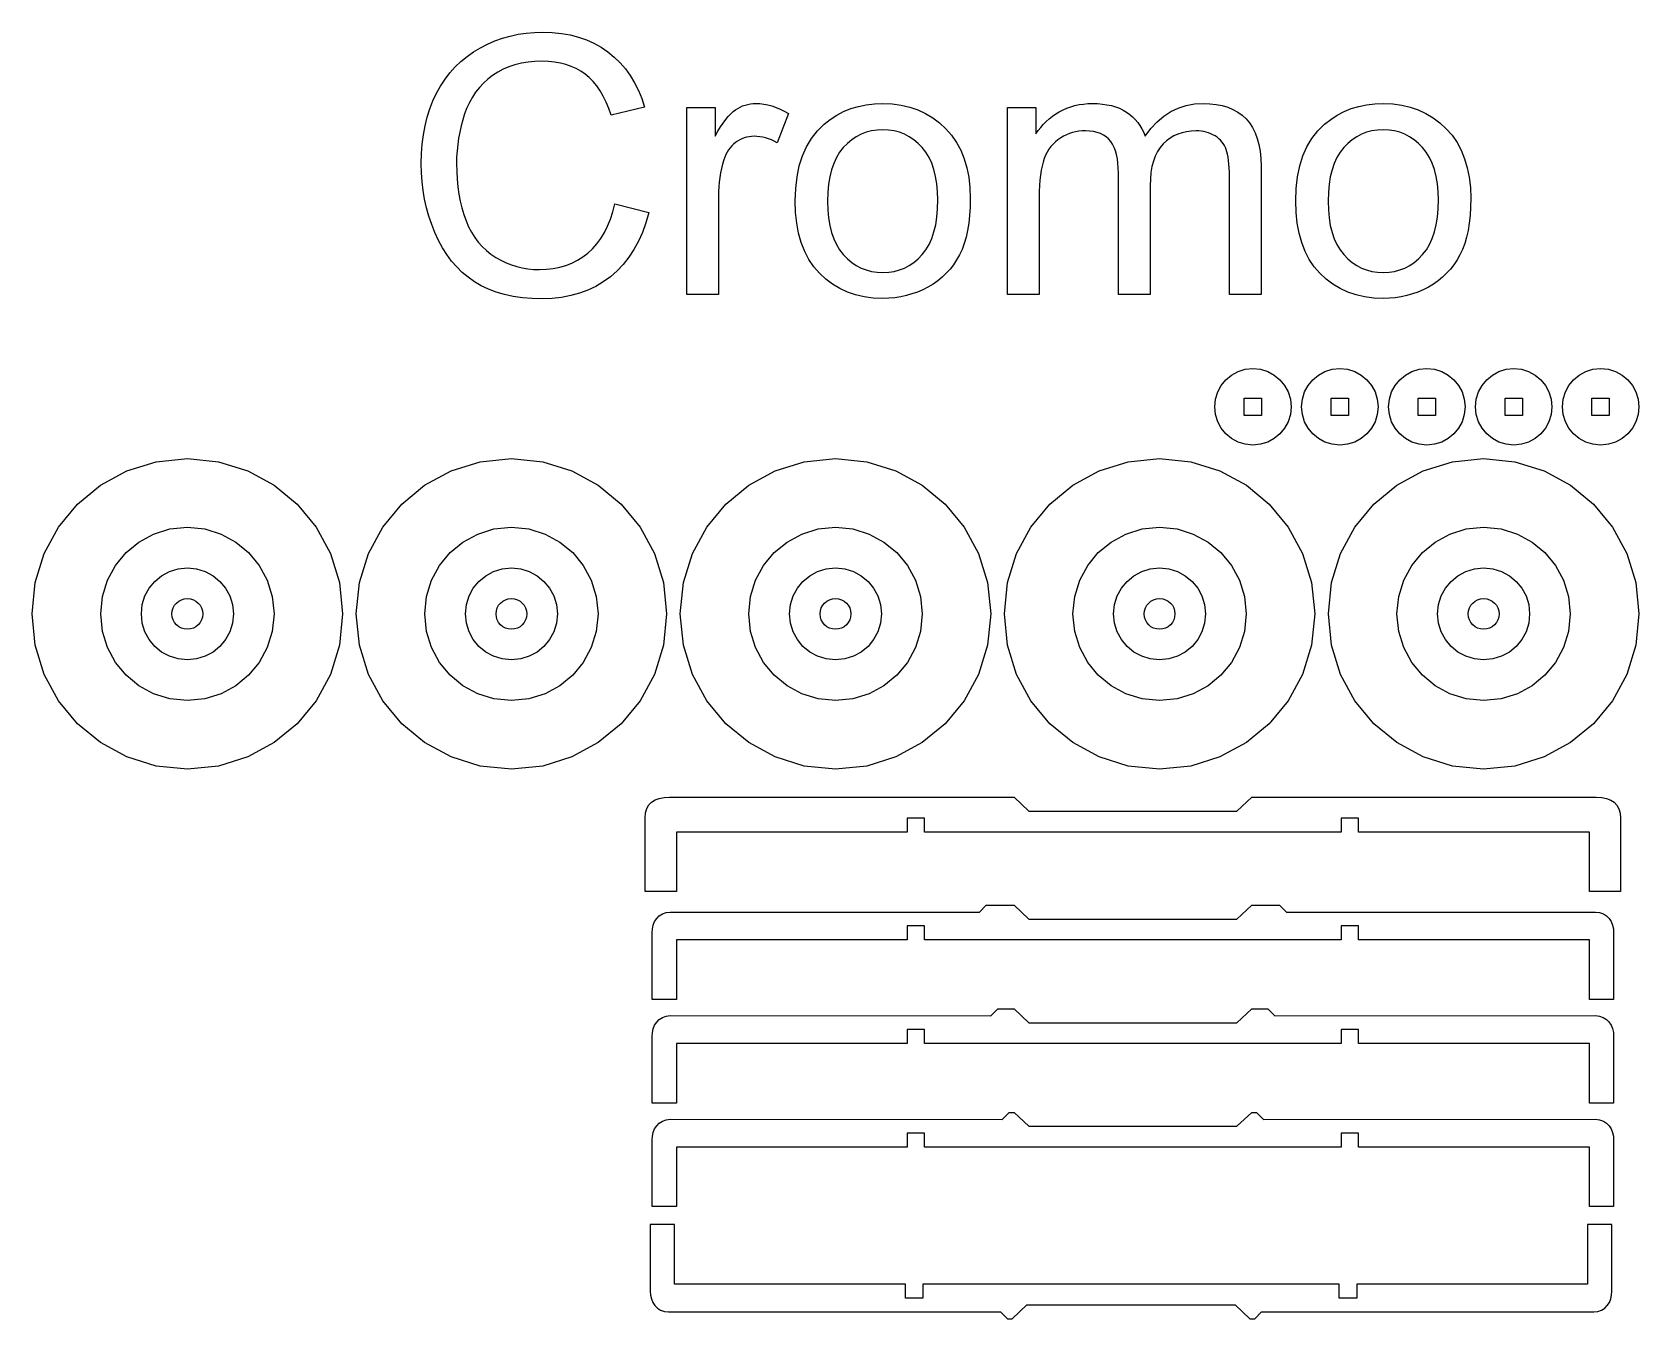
# Model space of a CAD drawing. Extents: x 205 to 1466, y -702 to 157.
# Drawn here: x 662.3 to 898.3, y -504.3 to -315.3 of the extents above; entities that cross this region are included whole.
import ezdxf

# ---------------------------------------------------------------- set-up
doc = ezdxf.new("R2010")
doc.units = 0
doc.layers.add('CAMADA_1', color=7, linetype='CONTINUOUS')

msp = doc.modelspace()

# ---------------------------------------------------------------- linework, layer by layer
at = {"layer": 'CAMADA_1', "color": 250}
for points in [[(747.9082, -340.5235), (752.9353, -341.7935), (752.5025, -343.2917), (751.9911, -344.6976), (751.4011, -346.0112), (750.7326, -347.2329), (749.9856, -348.3628), (749.16, -349.4011), (748.2559, -350.348), (747.2732, -351.2038), (746.2227, -351.9636), (745.1152, -352.6225), (743.9506, -353.1803), (742.729, -353.6369), (741.4503, -353.9922), (740.1145, -354.2461), (738.7217, -354.3986), (737.2719, -354.4494), (735.7795, -354.4105), (734.3582, -354.2938), (733.008, -354.0992), (731.7289, -353.8265), (730.5209, -353.4757), (729.384, -353.0467), (728.3183, -352.5393), (727.3236, -351.9535), (726.3934, -351.2966), (725.521, -350.5695), (724.7063, -349.7724), (723.9491, -348.9053), (723.2494, -347.9683), (722.607, -346.9615), (722.0219, -345.8851), (721.494, -344.7392), (721.0256, -343.5448), (720.6193, -342.3295), (720.2753, -341.0932), (719.9935, -339.8356), (719.7742, -338.5564), (719.6174, -337.2556), (719.5233, -335.9329), (719.4919, -334.588), (719.5271, -333.1332), (719.6326, -331.7255), (719.8086, -330.365), (720.0553, -329.0516), (720.3726, -327.7853), (720.7607, -326.5661), (721.2197, -325.3941), (721.7497, -324.2692), (722.345, -323.201), (722.9999, -322.1989), (723.7142, -321.2629), (724.4882, -320.3931), (725.3216, -319.5894), (726.2146, -318.8519), (727.1671, -318.1805), (728.1791, -317.5753), (729.2341, -317.0391), (730.3155, -316.5747), (731.4231, -316.182), (732.5569, -315.861), (733.7167, -315.6115), (734.9024, -315.4334), (736.114, -315.3266), (737.3513, -315.291), (738.7449, -315.3361), (740.0815, -315.4714), (741.361, -315.697), (742.5835, -316.0131), (743.7489, -316.4197), (744.8572, -316.917), (745.9085, -317.505), (746.9028, -318.1838), (747.835, -318.9445), (748.6937, -319.7781), (749.4788, -320.6846), (750.1903, -321.6642), (750.8282, -322.717), (751.3925, -323.8431), (751.8832, -325.0425), (752.3003, -326.3154), (747.379, -327.4795), (747.0326, -326.4824), (746.6484, -325.555), (746.2265, -324.6974), (745.7673, -323.9099), (745.2708, -323.1926), (744.7373, -322.5459), (744.1671, -321.9698), (743.5602, -321.4647), (742.9149, -321.0215), (742.229, -320.6377), (741.5026, -320.3133), (740.7358, -320.0481), (739.9284, -319.8419), (739.0805, -319.6949), (738.192, -319.6067), (737.2631, -319.5773), (736.1969, -319.61), (735.1748, -319.7079), (734.1969, -319.8712), (733.2635, -320.0998), (732.3747, -320.3938), (731.5308, -320.753), (730.7319, -321.1776), (729.9783, -321.6675), (729.2743, -322.2128), (728.6242, -322.8033), (728.0283, -323.4389), (727.4868, -324.1193), (726.9998, -324.8444), (726.5676, -325.6139), (726.1904, -326.4277), (725.8684, -327.2855), (725.5893, -328.1719), (725.3475, -329.0648), (725.1428, -329.9644), (724.9754, -330.8706), (724.8452, -331.7834), (724.7522, -332.7028), (724.6964, -333.6288), (724.6778, -334.5615), (724.6997, -335.7496), (724.7654, -336.8996), (724.875, -338.0114), (725.0284, -339.0848), (725.2256, -340.1197), (725.4666, -341.1161), (725.7514, -342.0739), (726.0801, -342.9929), (726.455, -343.8669), (726.8788, -344.6832), (727.3513, -345.4421), (727.8726, -346.1437), (728.4427, -346.7882), (729.0616, -347.3759), (729.7292, -347.907), (730.4457, -348.3816), (731.194, -348.8), (731.9573, -349.1622), (732.7356, -349.4685), (733.5292, -349.7188), (734.338, -349.9134), (735.1623, -350.0522), (736.0021, -350.1354), (736.8574, -350.1631), (737.8885, -350.1251), (738.8784, -350.0111), (739.8275, -349.8213), (740.7358, -349.5557), (741.6035, -349.2145), (742.431, -348.7977), (743.2184, -348.3054), (743.9659, -347.7378), (744.6642, -347.0928), (745.3037, -346.3749), (745.8846, -345.5838), (746.4067, -344.7193), (746.8701, -343.7813), (747.2749, -342.7694), (747.6209, -341.6836), (747.9082, -340.5235)], [(747.9082, -340.5235), (752.9353, -341.7935), (752.5025, -343.2917), (751.9911, -344.6976), (751.4011, -346.0112), (750.7326, -347.2329), (749.9856, -348.3628), (749.16, -349.4011), (748.2559, -350.348), (747.2732, -351.2038), (746.2227, -351.9636), (745.1152, -352.6225), (743.9506, -353.1803), (742.729, -353.6369), (741.4503, -353.9922), (740.1145, -354.2461), (738.7217, -354.3986), (737.2719, -354.4494), (735.7795, -354.4105), (734.3582, -354.2938), (733.008, -354.0992), (731.7289, -353.8265), (730.5209, -353.4757), (729.384, -353.0467), (728.3183, -352.5393), (727.3236, -351.9535), (726.3934, -351.2966), (725.521, -350.5695), (724.7063, -349.7724), (723.9491, -348.9053), (723.2494, -347.9683), (722.607, -346.9615), (722.0219, -345.8851), (721.494, -344.7392), (721.0256, -343.5448), (720.6193, -342.3295), (720.2753, -341.0932), (719.9935, -339.8356), (719.7742, -338.5564), (719.6174, -337.2556), (719.5233, -335.9329), (719.4919, -334.588), (719.5271, -333.1332), (719.6326, -331.7255), (719.8086, -330.365), (720.0553, -329.0516), (720.3726, -327.7853), (720.7607, -326.5661), (721.2197, -325.3941), (721.7497, -324.2692), (722.345, -323.201), (722.9999, -322.1989), (723.7142, -321.2629), (724.4882, -320.3931), (725.3216, -319.5894), (726.2146, -318.8519), (727.1671, -318.1805), (728.1791, -317.5753), (729.2341, -317.0391), (730.3155, -316.5747), (731.4231, -316.182), (732.5569, -315.861), (733.7167, -315.6115), (734.9024, -315.4334), (736.114, -315.3266), (737.3513, -315.291), (738.7449, -315.3361), (740.0815, -315.4714), (741.361, -315.697), (742.5835, -316.0131), (743.7489, -316.4197), (744.8572, -316.917), (745.9085, -317.505), (746.9028, -318.1838), (747.835, -318.9445), (748.6937, -319.7781), (749.4788, -320.6846), (750.1903, -321.6642), (750.8282, -322.717), (751.3925, -323.8431), (751.8832, -325.0425), (752.3003, -326.3154), (747.379, -327.4795), (747.0326, -326.4824), (746.6484, -325.555), (746.2265, -324.6974), (745.7673, -323.9099), (745.2708, -323.1926), (744.7373, -322.5459), (744.1671, -321.9698), (743.5602, -321.4647), (742.9149, -321.0215), (742.229, -320.6377), (741.5026, -320.3133), (740.7358, -320.0481), (739.9284, -319.8419), (739.0805, -319.6949), (738.192, -319.6067), (737.2631, -319.5773), (736.1969, -319.61), (735.1748, -319.7079), (734.1969, -319.8712), (733.2635, -320.0998), (732.3747, -320.3938), (731.5308, -320.753), (730.7319, -321.1776), (729.9783, -321.6675), (729.2743, -322.2128), (728.6242, -322.8033), (728.0283, -323.4389), (727.4868, -324.1193), (726.9998, -324.8444), (726.5676, -325.6139), (726.1904, -326.4277), (725.8684, -327.2855), (725.5893, -328.1719), (725.3475, -329.0648), (725.1428, -329.9644), (724.9754, -330.8706), (724.8452, -331.7834), (724.7522, -332.7028), (724.6964, -333.6288), (724.6778, -334.5615), (724.6997, -335.7496), (724.7654, -336.8996), (724.875, -338.0114), (725.0284, -339.0848), (725.2256, -340.1197), (725.4666, -341.1161), (725.7514, -342.0739), (726.0801, -342.9929), (726.455, -343.8669), (726.8788, -344.6832), (727.3513, -345.4421), (727.8726, -346.1437), (728.4427, -346.7882), (729.0616, -347.3759), (729.7292, -347.907), (730.4457, -348.3816), (731.194, -348.8), (731.9573, -349.1622), (732.7356, -349.4685), (733.5292, -349.7188), (734.338, -349.9134), (735.1623, -350.0522), (736.0021, -350.1354), (736.8574, -350.1631), (737.8885, -350.1251), (738.8784, -350.0111), (739.8275, -349.8213), (740.7358, -349.5557), (741.6035, -349.2145), (742.431, -348.7977), (743.2184, -348.3054), (743.9659, -347.7378), (744.6642, -347.0928), (745.3037, -346.3749), (745.8846, -345.5838), (746.4067, -344.7193), (746.8701, -343.7813), (747.2749, -342.7694), (747.6209, -341.6836), (747.9082, -340.5235)], [(758.5004, -353.8144), (758.5004, -326.3506), (762.6808, -326.3506), (762.6808, -330.5575), (763.0773, -329.8576), (763.4663, -329.2198), (763.8479, -328.6443), (764.222, -328.1311), (764.5887, -327.6803), (764.9479, -327.292), (765.2997, -326.9663), (765.6441, -326.7034), (765.9889, -326.4834), (766.3419, -326.2931), (766.7033, -326.1324), (767.0729, -326.0011), (767.4507, -325.8992), (767.8368, -325.8265), (768.2312, -325.783), (768.6339, -325.7685), (769.2239, -325.7916), (769.8163, -325.861), (770.4112, -325.9764), (771.0086, -326.1378), (771.6084, -326.3451), (772.2108, -326.5982), (772.8156, -326.897), (773.4229, -327.2414), (771.7648, -331.5365), (771.3415, -331.3133), (770.9181, -331.1198), (770.4948, -330.9561), (770.0715, -330.8221), (769.6482, -330.7179), (769.2249, -330.6435), (768.8015, -330.5989), (768.3782, -330.584), (768.0028, -330.5984), (767.6373, -330.6417), (767.2818, -330.7137), (766.9362, -330.8144), (766.6005, -330.9435), (766.2747, -331.1011), (765.9589, -331.2871), (765.653, -331.5012), (765.3628, -331.7406), (765.094, -332.0022), (764.8468, -332.2862), (764.6211, -332.5926), (764.4169, -332.9213), (764.2341, -333.2722), (764.0729, -333.6456), (763.9332, -334.0412), (763.7504, -334.6671), (763.5924, -335.3079), (763.4589, -335.9635), (763.35, -336.6341), (763.2654, -337.3195), (763.2052, -338.0199), (763.1691, -338.7351), (763.1571, -339.4652), (763.1571, -353.8144), (758.5004, -353.8144)], [(758.5004, -353.8144), (758.5004, -326.3506), (762.6808, -326.3506), (762.6808, -330.5575), (763.0773, -329.8576), (763.4663, -329.2198), (763.8479, -328.6443), (764.222, -328.1311), (764.5887, -327.6803), (764.9479, -327.292), (765.2997, -326.9663), (765.6441, -326.7034), (765.9889, -326.4834), (766.3419, -326.2931), (766.7033, -326.1324), (767.0729, -326.0011), (767.4507, -325.8992), (767.8368, -325.8265), (768.2312, -325.783), (768.6339, -325.7685), (769.2239, -325.7916), (769.8163, -325.861), (770.4112, -325.9764), (771.0086, -326.1378), (771.6084, -326.3451), (772.2108, -326.5982), (772.8156, -326.897), (773.4229, -327.2414), (771.7648, -331.5365), (771.3415, -331.3133), (770.9181, -331.1198), (770.4948, -330.9561), (770.0715, -330.8221), (769.6482, -330.7179), (769.2249, -330.6435), (768.8015, -330.5989), (768.3782, -330.584), (768.0028, -330.5984), (767.6373, -330.6417), (767.2818, -330.7137), (766.9362, -330.8144), (766.6005, -330.9435), (766.2747, -331.1011), (765.9589, -331.2871), (765.653, -331.5012), (765.3628, -331.7406), (765.094, -332.0022), (764.8468, -332.2862), (764.6211, -332.5926), (764.4169, -332.9213), (764.2341, -333.2722), (764.0729, -333.6456), (763.9332, -334.0412), (763.7504, -334.6671), (763.5924, -335.3079), (763.4589, -335.9635), (763.35, -336.6341), (763.2654, -337.3195), (763.2052, -338.0199), (763.1691, -338.7351), (763.1571, -339.4652), (763.1571, -353.8144), (758.5004, -353.8144)], [(774.4284, -340.0825), (774.4946, -338.2424), (774.6931, -336.5255), (775.0242, -334.9318), (775.4878, -333.4613), (776.0842, -332.114), (776.8133, -330.8899), (777.6754, -329.789), (778.6705, -328.8113), (779.5783, -328.0982), (780.5355, -327.4801), (781.542, -326.9571), (782.5974, -326.5292), (783.7016, -326.1964), (784.8543, -325.9587), (786.0554, -325.816), (787.3047, -325.7685), (788.6851, -325.8264), (790.0017, -326), (791.2545, -326.2894), (792.4432, -326.6946), (793.5679, -327.2155), (794.6284, -327.8521), (795.6246, -328.6045), (796.5564, -329.4727), (797.3968, -330.44), (798.1255, -331.4965), (798.7424, -332.6418), (799.2474, -333.8758), (799.6403, -335.1983), (799.9211, -336.6091), (800.0897, -338.1079), (800.1459, -339.6945), (800.1211, -340.9819), (800.0467, -342.1982), (799.9226, -343.3437), (799.749, -344.4184), (799.5258, -345.4223), (799.2529, -346.3557), (798.9305, -347.2187), (798.5584, -348.0112), (798.1388, -348.7475), (797.6737, -349.4416), (797.1631, -350.0936), (796.6071, -350.7034), (796.0055, -351.271), (795.3586, -351.7964), (794.6661, -352.2797), (793.9282, -352.7208), (793.1618, -353.1144), (792.3773, -353.4552), (791.5751, -353.7432), (790.7554, -353.9787), (789.9182, -354.1616), (789.0639, -354.2922), (788.1927, -354.3704), (787.3047, -354.3965), (785.8975, -354.339), (784.5595, -354.1665), (783.2909, -353.8789), (782.0914, -353.476), (780.9609, -352.9578), (779.8993, -352.3241), (778.9066, -351.5749), (777.9826, -350.71), (777.1487, -349.7364), (776.4264, -348.6612), (775.8155, -347.4846), (775.3159, -346.2065), (774.9274, -344.8272), (774.6501, -343.3467), (774.4838, -341.7651), (774.4284, -340.0825)], [(774.4284, -340.0825), (774.4946, -338.2424), (774.6931, -336.5255), (775.0242, -334.9318), (775.4878, -333.4613), (776.0842, -332.114), (776.8133, -330.8899), (777.6754, -329.789), (778.6705, -328.8113), (779.5783, -328.0982), (780.5355, -327.4801), (781.542, -326.9571), (782.5974, -326.5292), (783.7016, -326.1964), (784.8543, -325.9587), (786.0554, -325.816), (787.3047, -325.7685), (788.6851, -325.8264), (790.0017, -326), (791.2545, -326.2894), (792.4432, -326.6946), (793.5679, -327.2155), (794.6284, -327.8521), (795.6246, -328.6045), (796.5564, -329.4727), (797.3968, -330.44), (798.1255, -331.4965), (798.7424, -332.6418), (799.2474, -333.8758), (799.6403, -335.1983), (799.9211, -336.6091), (800.0897, -338.1079), (800.1459, -339.6945), (800.1211, -340.9819), (800.0467, -342.1982), (799.9226, -343.3437), (799.749, -344.4184), (799.5258, -345.4223), (799.2529, -346.3557), (798.9305, -347.2187), (798.5584, -348.0112), (798.1388, -348.7475), (797.6737, -349.4416), (797.1631, -350.0936), (796.6071, -350.7034), (796.0055, -351.271), (795.3586, -351.7964), (794.6661, -352.2797), (793.9282, -352.7208), (793.1618, -353.1144), (792.3773, -353.4552), (791.5751, -353.7432), (790.7554, -353.9787), (789.9182, -354.1616), (789.0639, -354.2922), (788.1927, -354.3704), (787.3047, -354.3965), (785.8975, -354.339), (784.5595, -354.1665), (783.2909, -353.8789), (782.0914, -353.476), (780.9609, -352.9578), (779.8993, -352.3241), (778.9066, -351.5749), (777.9826, -350.71), (777.1487, -349.7364), (776.4264, -348.6612), (775.8155, -347.4846), (775.3159, -346.2065), (774.9274, -344.8272), (774.6501, -343.3467), (774.4838, -341.7651), (774.4284, -340.0825)], [(805.6051, -353.8144), (805.6051, -326.3506), (809.7855, -326.3506), (809.7855, -330.2312), (810.1199, -329.7405), (810.4816, -329.274), (810.8702, -328.8319), (811.2859, -328.4144), (811.7285, -328.0217), (812.1978, -327.654), (812.6937, -327.3115), (813.2163, -326.9945), (813.7612, -326.7063), (814.3244, -326.4569), (814.9059, -326.2461), (815.506, -326.0739), (816.1247, -325.9401), (816.7621, -325.8447), (817.4183, -325.7875), (818.0934, -325.7685), (818.8371, -325.7883), (819.5468, -325.8477), (820.2224, -325.9466), (820.8639, -326.0849), (821.4709, -326.2625), (822.0436, -326.4792), (822.5818, -326.735), (823.0853, -327.0297), (823.5537, -327.3625), (823.9864, -327.7262), (824.3833, -328.1208), (824.7444, -328.5467), (825.0695, -329.0039), (825.3586, -329.4928), (825.6115, -330.0135), (825.8281, -330.5663), (826.6785, -329.441), (827.5895, -328.4661), (828.5613, -327.6414), (829.594, -326.9669), (830.6879, -326.4424), (831.8433, -326.068), (833.0602, -325.8433), (834.3389, -325.7685), (835.3348, -325.8037), (836.2717, -325.9092), (837.1495, -326.0852), (837.9681, -326.3319), (838.727, -326.6492), (839.4263, -327.0373), (840.0656, -327.4963), (840.6448, -328.0263), (841.1628, -328.6299), (841.612, -329.3096), (841.9925, -330.0653), (842.304, -330.8971), (842.5464, -331.8049), (842.7197, -332.7889), (842.8238, -333.8488), (842.8585, -334.9849), (842.8585, -353.8144), (838.2018, -353.8144), (838.2018, -336.5283), (838.1944, -335.8578), (838.1723, -335.2353), (838.1357, -334.6609), (838.0849, -334.1349), (838.0201, -333.6572), (837.9413, -333.228), (837.849, -332.8474), (837.7432, -332.5154), (837.6191, -332.2156), (837.4718, -331.9314), (837.3012, -331.6624), (837.1071, -331.4086), (836.8894, -331.1696), (836.648, -330.9453), (836.3829, -330.7355), (836.0939, -330.5399), (835.7897, -330.3634), (835.4723, -330.2107), (835.1419, -330.0818), (834.7986, -329.9765), (834.4424, -329.8949), (834.0736, -329.8366), (833.6921, -329.8018), (833.2982, -329.7902), (832.5863, -329.8204), (831.9057, -329.9108), (831.2563, -330.0613), (830.638, -330.272), (830.0508, -330.5425), (829.4944, -330.8729), (828.9688, -331.2631), (828.4739, -331.7129), (828.0245, -332.2317), (827.6354, -332.8225), (827.3064, -333.4852), (827.0375, -334.2198), (826.8285, -335.0264), (826.6793, -335.9049), (826.5899, -336.8553), (826.5601, -337.8777), (826.5601, -353.8144), (821.9034, -353.8144), (821.9034, -335.9903), (821.8856, -335.2404), (821.8323, -334.5385), (821.7434, -333.8848), (821.619, -333.2794), (821.459, -332.7223), (821.2635, -332.2137), (821.0324, -331.7537), (820.7657, -331.3424), (820.4586, -330.9795), (820.1061, -330.6646), (819.7083, -330.3978), (819.2653, -330.1794), (818.7773, -330.0093), (818.2443, -329.8876), (817.6665, -329.8146), (817.0439, -329.7902), (816.559, -329.8063), (816.0831, -329.8547), (815.6164, -329.9353), (815.1588, -330.0482), (814.7102, -330.1933), (814.2707, -330.3707), (813.8404, -330.5803), (813.4191, -330.8221), (813.0168, -331.095), (812.6434, -331.3977), (812.2987, -331.7304), (811.9827, -332.0932), (811.6951, -332.4862), (811.436, -332.9094), (811.2052, -333.3631), (811.0026, -333.8472), (810.829, -334.371), (810.6785, -334.95), (810.5512, -335.5843), (810.447, -336.2736), (810.366, -337.018), (810.3081, -337.8172), (810.2734, -338.6711), (810.2618, -339.5798), (810.2618, -353.8144), (805.6051, -353.8144)], [(805.6051, -353.8144), (805.6051, -326.3506), (809.7855, -326.3506), (809.7855, -330.2312), (810.1199, -329.7405), (810.4816, -329.274), (810.8702, -328.8319), (811.2859, -328.4144), (811.7285, -328.0217), (812.1978, -327.654), (812.6937, -327.3115), (813.2163, -326.9945), (813.7612, -326.7063), (814.3244, -326.4569), (814.9059, -326.2461), (815.506, -326.0739), (816.1247, -325.9401), (816.7621, -325.8447), (817.4183, -325.7875), (818.0934, -325.7685), (818.8371, -325.7883), (819.5468, -325.8477), (820.2224, -325.9466), (820.8639, -326.0849), (821.4709, -326.2625), (822.0436, -326.4792), (822.5818, -326.735), (823.0853, -327.0297), (823.5537, -327.3625), (823.9864, -327.7262), (824.3833, -328.1208), (824.7444, -328.5467), (825.0695, -329.0039), (825.3586, -329.4928), (825.6115, -330.0135), (825.8281, -330.5663), (826.6785, -329.441), (827.5895, -328.4661), (828.5613, -327.6414), (829.594, -326.9669), (830.6879, -326.4424), (831.8433, -326.068), (833.0602, -325.8433), (834.3389, -325.7685), (835.3348, -325.8037), (836.2717, -325.9092), (837.1495, -326.0852), (837.9681, -326.3319), (838.727, -326.6492), (839.4263, -327.0373), (840.0656, -327.4963), (840.6448, -328.0263), (841.1628, -328.6299), (841.612, -329.3096), (841.9925, -330.0653), (842.304, -330.8971), (842.5464, -331.8049), (842.7197, -332.7889), (842.8238, -333.8488), (842.8585, -334.9849), (842.8585, -353.8144), (838.2018, -353.8144), (838.2018, -336.5283), (838.1944, -335.8578), (838.1723, -335.2353), (838.1357, -334.6609), (838.0849, -334.1349), (838.0201, -333.6572), (837.9413, -333.228), (837.849, -332.8474), (837.7432, -332.5154), (837.6191, -332.2156), (837.4718, -331.9314), (837.3012, -331.6624), (837.1071, -331.4086), (836.8894, -331.1696), (836.648, -330.9453), (836.3829, -330.7355), (836.0939, -330.5399), (835.7897, -330.3634), (835.4723, -330.2107), (835.1419, -330.0818), (834.7986, -329.9765), (834.4424, -329.8949), (834.0736, -329.8366), (833.6921, -329.8018), (833.2982, -329.7902), (832.5863, -329.8204), (831.9057, -329.9108), (831.2563, -330.0613), (830.638, -330.272), (830.0508, -330.5425), (829.4944, -330.8729), (828.9688, -331.2631), (828.4739, -331.7129), (828.0245, -332.2317), (827.6354, -332.8225), (827.3064, -333.4852), (827.0375, -334.2198), (826.8285, -335.0264), (826.6793, -335.9049), (826.5899, -336.8553), (826.5601, -337.8777), (826.5601, -353.8144), (821.9034, -353.8144), (821.9034, -335.9903), (821.8856, -335.2404), (821.8323, -334.5385), (821.7434, -333.8848), (821.619, -333.2794), (821.459, -332.7223), (821.2635, -332.2137), (821.0324, -331.7537), (820.7657, -331.3424), (820.4586, -330.9795), (820.1061, -330.6646), (819.7083, -330.3978), (819.2653, -330.1794), (818.7773, -330.0093), (818.2443, -329.8876), (817.6665, -329.8146), (817.0439, -329.7902), (816.559, -329.8063), (816.0831, -329.8547), (815.6164, -329.9353), (815.1588, -330.0482), (814.7102, -330.1933), (814.2707, -330.3707), (813.8404, -330.5803), (813.4191, -330.8221), (813.0168, -331.095), (812.6434, -331.3977), (812.2987, -331.7304), (811.9827, -332.0932), (811.6951, -332.4862), (811.436, -332.9094), (811.2052, -333.3631), (811.0026, -333.8472), (810.829, -334.371), (810.6785, -334.95), (810.5512, -335.5843), (810.447, -336.2736), (810.366, -337.018), (810.3081, -337.8172), (810.2734, -338.6711), (810.2618, -339.5798), (810.2618, -353.8144), (805.6051, -353.8144)], [(847.9385, -340.0825), (848.0047, -338.2424), (848.2032, -336.5255), (848.5343, -334.9318), (848.9979, -333.4613), (849.5943, -332.114), (850.3234, -330.8899), (851.1855, -329.789), (852.1806, -328.8113), (853.0884, -328.0982), (854.0456, -327.4801), (855.0521, -326.9571), (856.1075, -326.5292), (857.2117, -326.1964), (858.3644, -325.9587), (859.5655, -325.816), (860.8148, -325.7685), (862.1952, -325.8264), (863.5118, -326), (864.7646, -326.2894), (865.9533, -326.6946), (867.078, -327.2155), (868.1385, -327.8521), (869.1347, -328.6045), (870.0665, -329.4727), (870.9069, -330.44), (871.6356, -331.4965), (872.2525, -332.6418), (872.7575, -333.8758), (873.1504, -335.1983), (873.4312, -336.6091), (873.5998, -338.1079), (873.656, -339.6945), (873.6312, -340.9819), (873.5568, -342.1982), (873.4327, -343.3437), (873.2591, -344.4184), (873.0359, -345.4223), (872.763, -346.3557), (872.4406, -347.2187), (872.0685, -348.0112), (871.6489, -348.7475), (871.1838, -349.4416), (870.6732, -350.0936), (870.1172, -350.7034), (869.5156, -351.271), (868.8687, -351.7964), (868.1762, -352.2797), (867.4383, -352.7208), (866.6719, -353.1144), (865.8874, -353.4552), (865.0852, -353.7432), (864.2655, -353.9787), (863.4283, -354.1616), (862.574, -354.2922), (861.7028, -354.3704), (860.8148, -354.3965), (859.4076, -354.339), (858.0696, -354.1665), (856.801, -353.8789), (855.6015, -353.476), (854.471, -352.9578), (853.4094, -352.3241), (852.4167, -351.5749), (851.4927, -350.71), (850.6588, -349.7364), (849.9365, -348.6612), (849.3256, -347.4846), (848.826, -346.2065), (848.4375, -344.8272), (848.1602, -343.3467), (847.9939, -341.7651), (847.9385, -340.0825)], [(847.9385, -340.0825), (848.0047, -338.2424), (848.2032, -336.5255), (848.5343, -334.9318), (848.9979, -333.4613), (849.5943, -332.114), (850.3234, -330.8899), (851.1855, -329.789), (852.1806, -328.8113), (853.0884, -328.0982), (854.0456, -327.4801), (855.0521, -326.9571), (856.1075, -326.5292), (857.2117, -326.1964), (858.3644, -325.9587), (859.5655, -325.816), (860.8148, -325.7685), (862.1952, -325.8264), (863.5118, -326), (864.7646, -326.2894), (865.9533, -326.6946), (867.078, -327.2155), (868.1385, -327.8521), (869.1347, -328.6045), (870.0665, -329.4727), (870.9069, -330.44), (871.6356, -331.4965), (872.2525, -332.6418), (872.7575, -333.8758), (873.1504, -335.1983), (873.4312, -336.6091), (873.5998, -338.1079), (873.656, -339.6945), (873.6312, -340.9819), (873.5568, -342.1982), (873.4327, -343.3437), (873.2591, -344.4184), (873.0359, -345.4223), (872.763, -346.3557), (872.4406, -347.2187), (872.0685, -348.0112), (871.6489, -348.7475), (871.1838, -349.4416), (870.6732, -350.0936), (870.1172, -350.7034), (869.5156, -351.271), (868.8687, -351.7964), (868.1762, -352.2797), (867.4383, -352.7208), (866.6719, -353.1144), (865.8874, -353.4552), (865.0852, -353.7432), (864.2655, -353.9787), (863.4283, -354.1616), (862.574, -354.2922), (861.7028, -354.3704), (860.8148, -354.3965), (859.4076, -354.339), (858.0696, -354.1665), (856.801, -353.8789), (855.6015, -353.476), (854.471, -352.9578), (853.4094, -352.3241), (852.4167, -351.5749), (851.4927, -350.71), (850.6588, -349.7364), (849.9365, -348.6612), (849.3256, -347.4846), (848.826, -346.2065), (848.4375, -344.8272), (848.1602, -343.3467), (847.9939, -341.7651), (847.9385, -340.0825)], [(779.1909, -340.0913), (779.2269, -341.3663), (779.3348, -342.5584), (779.5146, -343.6677), (779.7663, -344.694), (780.09, -345.6372), (780.4856, -346.4972), (780.9532, -347.2738), (781.4927, -347.9671), (782.0897, -348.581), (782.7233, -349.1131), (783.3937, -349.5633), (784.1011, -349.9317), (784.8457, -350.2182), (785.6277, -350.4228), (786.4473, -350.5456), (787.3047, -350.5865), (788.153, -350.5456), (788.9651, -350.4227), (789.741, -350.2177), (790.4808, -349.9306), (791.1847, -349.5612), (791.8527, -349.1094), (792.4849, -348.5751), (793.0815, -347.9583), (793.621, -347.2571), (794.0886, -346.47), (794.4842, -345.5969), (794.8079, -344.6378), (795.0597, -343.5926), (795.2395, -342.4616), (795.3474, -341.2445), (795.3834, -339.9414), (795.347, -338.7099), (795.238, -337.5553), (795.0564, -336.4779), (794.8024, -335.4777), (794.476, -334.5547), (794.0774, -333.7092), (793.6066, -332.9412), (793.0638, -332.2508), (792.4673, -331.6369), (791.8353, -331.1049), (791.168, -330.6547), (790.4654, -330.2863), (789.7277, -329.9998), (788.9549, -329.7952), (788.1472, -329.6724), (787.3047, -329.6315), (786.4473, -329.672), (785.6277, -329.7937), (784.8457, -329.9966), (784.1011, -330.2808), (783.3937, -330.6465), (782.7233, -331.0937), (782.0897, -331.6226), (781.4927, -332.2332), (780.9532, -332.9261), (780.4856, -333.7016), (780.09, -334.5599), (779.7663, -335.5008), (779.5146, -336.5244), (779.3348, -337.6307), (779.2269, -338.8197), (779.1909, -340.0913)], [(779.1909, -340.0913), (779.2269, -341.3663), (779.3348, -342.5584), (779.5146, -343.6677), (779.7663, -344.694), (780.09, -345.6372), (780.4856, -346.4972), (780.9532, -347.2738), (781.4927, -347.9671), (782.0897, -348.581), (782.7233, -349.1131), (783.3937, -349.5633), (784.1011, -349.9317), (784.8457, -350.2182), (785.6277, -350.4228), (786.4473, -350.5456), (787.3047, -350.5865), (788.153, -350.5456), (788.9651, -350.4227), (789.741, -350.2177), (790.4808, -349.9306), (791.1847, -349.5612), (791.8527, -349.1094), (792.4849, -348.5751), (793.0815, -347.9583), (793.621, -347.2571), (794.0886, -346.47), (794.4842, -345.5969), (794.8079, -344.6378), (795.0597, -343.5926), (795.2395, -342.4616), (795.3474, -341.2445), (795.3834, -339.9414), (795.347, -338.7099), (795.238, -337.5553), (795.0564, -336.4779), (794.8024, -335.4777), (794.476, -334.5547), (794.0774, -333.7092), (793.6066, -332.9412), (793.0638, -332.2508), (792.4673, -331.6369), (791.8353, -331.1049), (791.168, -330.6547), (790.4654, -330.2863), (789.7277, -329.9998), (788.9549, -329.7952), (788.1472, -329.6724), (787.3047, -329.6315), (786.4473, -329.672), (785.6277, -329.7937), (784.8457, -329.9966), (784.1011, -330.2808), (783.3937, -330.6465), (782.7233, -331.0937), (782.0897, -331.6226), (781.4927, -332.2332), (780.9532, -332.9261), (780.4856, -333.7016), (780.09, -334.5599), (779.7663, -335.5008), (779.5146, -336.5244), (779.3348, -337.6307), (779.2269, -338.8197), (779.1909, -340.0913)], [(852.701, -340.0913), (852.737, -341.3663), (852.8449, -342.5584), (853.0247, -343.6677), (853.2764, -344.694), (853.6001, -345.6372), (853.9957, -346.4972), (854.4633, -347.2738), (855.0028, -347.9671), (855.5998, -348.581), (856.2334, -349.1131), (856.9038, -349.5633), (857.6112, -349.9317), (858.3558, -350.2182), (859.1378, -350.4228), (859.9574, -350.5456), (860.8148, -350.5865), (861.6631, -350.5456), (862.4752, -350.4227), (863.2511, -350.2177), (863.9909, -349.9306), (864.6948, -349.5612), (865.3628, -349.1094), (865.995, -348.5751), (866.5916, -347.9583), (867.1311, -347.2571), (867.5987, -346.47), (867.9943, -345.5969), (868.318, -344.6378), (868.5698, -343.5926), (868.7496, -342.4616), (868.8575, -341.2445), (868.8935, -339.9414), (868.8571, -338.7099), (868.7481, -337.5553), (868.5665, -336.4779), (868.3125, -335.4777), (867.9861, -334.5547), (867.5875, -333.7092), (867.1167, -332.9412), (866.5739, -332.2508), (865.9774, -331.6369), (865.3454, -331.1049), (864.6781, -330.6547), (863.9755, -330.2863), (863.2378, -329.9998), (862.465, -329.7952), (861.6573, -329.6724), (860.8148, -329.6315), (859.9574, -329.672), (859.1378, -329.7937), (858.3558, -329.9966), (857.6112, -330.2808), (856.9038, -330.6465), (856.2334, -331.0937), (855.5998, -331.6226), (855.0028, -332.2332), (854.4633, -332.9261), (853.9957, -333.7016), (853.6001, -334.5599), (853.2764, -335.5008), (853.0247, -336.5244), (852.8449, -337.6307), (852.737, -338.8197), (852.701, -340.0913)], [(852.701, -340.0913), (852.737, -341.3663), (852.8449, -342.5584), (853.0247, -343.6677), (853.2764, -344.694), (853.6001, -345.6372), (853.9957, -346.4972), (854.4633, -347.2738), (855.0028, -347.9671), (855.5998, -348.581), (856.2334, -349.1131), (856.9038, -349.5633), (857.6112, -349.9317), (858.3558, -350.2182), (859.1378, -350.4228), (859.9574, -350.5456), (860.8148, -350.5865), (861.6631, -350.5456), (862.4752, -350.4227), (863.2511, -350.2177), (863.9909, -349.9306), (864.6948, -349.5612), (865.3628, -349.1094), (865.995, -348.5751), (866.5916, -347.9583), (867.1311, -347.2571), (867.5987, -346.47), (867.9943, -345.5969), (868.318, -344.6378), (868.5698, -343.5926), (868.7496, -342.4616), (868.8575, -341.2445), (868.8935, -339.9414), (868.8571, -338.7099), (868.7481, -337.5553), (868.5665, -336.4779), (868.3125, -335.4777), (867.9861, -334.5547), (867.5875, -333.7092), (867.1167, -332.9412), (866.5739, -332.2508), (865.9774, -331.6369), (865.3454, -331.1049), (864.6781, -330.6547), (863.9755, -330.2863), (863.2378, -329.9998), (862.465, -329.7952), (861.6573, -329.6724), (860.8148, -329.6315), (859.9574, -329.672), (859.1378, -329.7937), (858.3558, -329.9966), (857.6112, -330.2808), (856.9038, -330.6465), (856.2334, -331.0937), (855.5998, -331.6226), (855.0028, -332.2332), (854.4633, -332.9261), (853.9957, -333.7016), (853.6001, -334.5599), (853.2764, -335.5008), (853.0247, -336.5244), (852.8449, -337.6307), (852.737, -338.8197), (852.701, -340.0913)], [(685.1382, -377.9277), (689.7334, -378.3909), (694.0134, -379.7195), (697.8865, -381.8218), (701.261, -384.606), (704.0452, -387.9805), (706.1475, -391.8536), (707.4761, -396.1336), (707.9393, -400.7288), (707.4761, -405.324), (706.1475, -409.604), (704.0452, -413.4771), (701.261, -416.8516), (697.8865, -419.6358), (694.0134, -421.7381), (689.7334, -423.0667), (685.1382, -423.5299), (680.543, -423.0667), (676.263, -421.7381), (672.3899, -419.6358), (669.0154, -416.8516), (666.2312, -413.4771), (664.1289, -409.604), (662.8003, -405.324), (662.3371, -400.7288), (662.8003, -396.1336), (664.1289, -391.8536), (666.2312, -387.9805), (669.0154, -384.606), (672.3899, -381.8218), (676.263, -379.7195), (680.543, -378.3909), (685.1382, -377.9277)], [(732.7406, -377.9277), (737.3358, -378.3909), (741.6158, -379.7195), (745.4889, -381.8218), (748.8634, -384.606), (751.6476, -387.9805), (753.7499, -391.8536), (755.0785, -396.1336), (755.5417, -400.7288), (755.0785, -405.324), (753.7499, -409.604), (751.6476, -413.4771), (748.8634, -416.8516), (745.4889, -419.6358), (741.6158, -421.7381), (737.3358, -423.0667), (732.7406, -423.5299), (728.1454, -423.0667), (723.8654, -421.7381), (719.9923, -419.6358), (716.6178, -416.8516), (713.8336, -413.4771), (711.7313, -409.604), (710.4027, -405.324), (709.9395, -400.7288), (710.4027, -396.1336), (711.7313, -391.8536), (713.8336, -387.9805), (716.6178, -384.606), (719.9923, -381.8218), (723.8654, -379.7195), (728.1454, -378.3909), (732.7406, -377.9277)], [(780.3431, -377.9277), (784.9383, -378.3909), (789.2183, -379.7195), (793.0914, -381.8218), (796.4659, -384.606), (799.2501, -387.9805), (801.3524, -391.8536), (802.681, -396.1336), (803.1442, -400.7288), (802.681, -405.324), (801.3524, -409.604), (799.2501, -413.4771), (796.4659, -416.8516), (793.0914, -419.6358), (789.2183, -421.7381), (784.9383, -423.0667), (780.3431, -423.5299), (775.7479, -423.0667), (771.4679, -421.7381), (767.5948, -419.6358), (764.2203, -416.8516), (761.4361, -413.4771), (759.3338, -409.604), (758.0052, -405.324), (757.542, -400.7288), (758.0052, -396.1336), (759.3338, -391.8536), (761.4361, -387.9805), (764.2203, -384.606), (767.5948, -381.8218), (771.4679, -379.7195), (775.7479, -378.3909), (780.3431, -377.9277)], [(827.9456, -377.9277), (832.5408, -378.3909), (836.8208, -379.7195), (840.6939, -381.8218), (844.0684, -384.606), (846.8526, -387.9805), (848.9549, -391.8536), (850.2835, -396.1336), (850.7467, -400.7288), (850.2835, -405.324), (848.9549, -409.604), (846.8526, -413.4771), (844.0684, -416.8516), (840.6939, -419.6358), (836.8208, -421.7381), (832.5408, -423.0667), (827.9456, -423.5299), (823.3504, -423.0667), (819.0704, -421.7381), (815.1973, -419.6358), (811.8228, -416.8516), (809.0386, -413.4771), (806.9363, -409.604), (805.6077, -405.324), (805.1445, -400.7288), (805.6077, -396.1336), (806.9363, -391.8536), (809.0386, -387.9805), (811.8228, -384.606), (815.1973, -381.8218), (819.0704, -379.7195), (823.3504, -378.3909), (827.9456, -377.9277)], [(875.5481, -377.9277), (880.1433, -378.3909), (884.4233, -379.7195), (888.2964, -381.8218), (891.6709, -384.606), (894.4551, -387.9805), (896.5574, -391.8536), (897.886, -396.1336), (898.3492, -400.7288), (897.886, -405.324), (896.5574, -409.604), (894.4551, -413.4771), (891.6709, -416.8516), (888.2964, -419.6358), (884.4233, -421.7381), (880.1433, -423.0667), (875.5481, -423.5299), (870.9529, -423.0667), (866.6729, -421.7381), (862.7998, -419.6358), (859.4253, -416.8516), (856.6411, -413.4771), (854.5388, -409.604), (853.2102, -405.324), (852.747, -400.7288), (853.2102, -396.1336), (854.5388, -391.8536), (856.6411, -387.9805), (859.4253, -384.606), (862.7998, -381.8218), (866.6729, -379.7195), (870.9529, -378.3909), (875.5481, -377.9277)], [(685.1382, -398.4668), (685.5941, -398.5128), (686.0187, -398.6446), (686.4029, -398.8531), (686.7377, -399.1293), (687.0139, -399.4641), (687.2224, -399.8483), (687.3542, -400.2729), (687.4002, -400.7288), (687.3542, -401.1847), (687.2224, -401.6093), (687.0139, -401.9935), (686.7377, -402.3283), (686.4029, -402.6045), (686.0187, -402.813), (685.5941, -402.9448), (685.1382, -402.9908), (684.6823, -402.9448), (684.2577, -402.813), (683.8735, -402.6045), (683.5387, -402.3283), (683.2625, -401.9935), (683.054, -401.6093), (682.9222, -401.1847), (682.8762, -400.7288), (682.9222, -400.2729), (683.054, -399.8483), (683.2625, -399.4641), (683.5387, -399.1293), (683.8735, -398.8531), (684.2577, -398.6446), (684.6823, -398.5128), (685.1382, -398.4668)], [(732.7406, -398.4668), (733.1965, -398.5128), (733.6211, -398.6446), (734.0053, -398.8531), (734.3401, -399.1293), (734.6163, -399.4641), (734.8248, -399.8483), (734.9566, -400.2729), (735.0026, -400.7288), (734.9566, -401.1847), (734.8248, -401.6093), (734.6163, -401.9935), (734.3401, -402.3283), (734.0053, -402.6045), (733.6211, -402.813), (733.1965, -402.9448), (732.7406, -402.9908), (732.2847, -402.9448), (731.8601, -402.813), (731.4759, -402.6045), (731.1411, -402.3283), (730.8649, -401.9935), (730.6564, -401.6093), (730.5246, -401.1847), (730.4786, -400.7288), (730.5246, -400.2729), (730.6564, -399.8483), (730.8649, -399.4641), (731.1411, -399.1293), (731.4759, -398.8531), (731.8601, -398.6446), (732.2847, -398.5128), (732.7406, -398.4668)], [(780.3431, -398.4668), (780.799, -398.5128), (781.2236, -398.6446), (781.6078, -398.8531), (781.9426, -399.1293), (782.2188, -399.4641), (782.4273, -399.8483), (782.5591, -400.2729), (782.6051, -400.7288), (782.5591, -401.1847), (782.4273, -401.6093), (782.2188, -401.9935), (781.9426, -402.3283), (781.6078, -402.6045), (781.2236, -402.813), (780.799, -402.9448), (780.3431, -402.9908), (779.8872, -402.9448), (779.4626, -402.813), (779.0784, -402.6045), (778.7436, -402.3283), (778.4674, -401.9935), (778.2589, -401.6093), (778.1271, -401.1847), (778.0811, -400.7288), (778.1271, -400.2729), (778.2589, -399.8483), (778.4674, -399.4641), (778.7436, -399.1293), (779.0784, -398.8531), (779.4626, -398.6446), (779.8872, -398.5128), (780.3431, -398.4668)], [(827.9456, -398.4668), (828.4015, -398.5128), (828.8261, -398.6446), (829.2103, -398.8531), (829.5451, -399.1293), (829.8213, -399.4641), (830.0298, -399.8483), (830.1616, -400.2729), (830.2076, -400.7288), (830.1616, -401.1847), (830.0298, -401.6093), (829.8213, -401.9935), (829.5451, -402.3283), (829.2103, -402.6045), (828.8261, -402.813), (828.4015, -402.9448), (827.9456, -402.9908), (827.4897, -402.9448), (827.0651, -402.813), (826.6809, -402.6045), (826.3461, -402.3283), (826.0699, -401.9935), (825.8614, -401.6093), (825.7296, -401.1847), (825.6836, -400.7288), (825.7296, -400.2729), (825.8614, -399.8483), (826.0699, -399.4641), (826.3461, -399.1293), (826.6809, -398.8531), (827.0651, -398.6446), (827.4897, -398.5128), (827.9456, -398.4668)], [(875.5481, -398.4668), (876.004, -398.5128), (876.4286, -398.6446), (876.8128, -398.8531), (877.1476, -399.1293), (877.4238, -399.4641), (877.6323, -399.8483), (877.7641, -400.2729), (877.8101, -400.7288), (877.7641, -401.1847), (877.6323, -401.6093), (877.4238, -401.9935), (877.1476, -402.3283), (876.8128, -402.6045), (876.4286, -402.813), (876.004, -402.9448), (875.5481, -402.9908), (875.0922, -402.9448), (874.6676, -402.813), (874.2834, -402.6045), (873.9486, -402.3283), (873.6724, -401.9935), (873.4639, -401.6093), (873.3321, -401.1847), (873.2861, -400.7288), (873.3321, -400.2729), (873.4639, -399.8483), (873.6724, -399.4641), (873.9486, -399.1293), (874.2834, -398.8531), (874.6676, -398.6446), (875.0922, -398.5128), (875.5481, -398.4668)]]:
    msp.add_lwpolyline(points, close=True, dxfattribs=at)
at = {"layer": 'CAMADA_1'}
for points in [[(841.6626, -364.6961), (842.7944, -364.8102), (843.8486, -365.1374), (844.8025, -365.6552), (845.6336, -366.3409), (846.3193, -367.172), (846.8371, -368.1259), (847.1643, -369.1801), (847.2784, -370.3119), (847.1643, -371.4437), (846.8371, -372.4979), (846.3193, -373.4518), (845.6336, -374.2829), (844.8025, -374.9686), (843.8486, -375.4864), (842.7944, -375.8136), (841.6626, -375.9277), (840.5308, -375.8136), (839.4766, -375.4864), (838.5227, -374.9686), (837.6916, -374.2829), (837.0059, -373.4518), (836.4881, -372.4979), (836.1609, -371.4437), (836.0468, -370.3119), (836.1609, -369.1801), (836.4881, -368.1259), (837.0059, -367.172), (837.6916, -366.3409), (838.5227, -365.6552), (839.4766, -365.1374), (840.5308, -364.8102), (841.6626, -364.6961)], [(854.4303, -364.6961), (855.5621, -364.8102), (856.6163, -365.1374), (857.5702, -365.6552), (858.4013, -366.3409), (859.087, -367.172), (859.6048, -368.1259), (859.932, -369.1801), (860.0461, -370.3119), (859.932, -371.4437), (859.6048, -372.4979), (859.087, -373.4518), (858.4013, -374.2829), (857.5702, -374.9686), (856.6163, -375.4864), (855.5621, -375.8136), (854.4303, -375.9277), (853.2985, -375.8136), (852.2443, -375.4864), (851.2904, -374.9686), (850.4593, -374.2829), (849.7736, -373.4518), (849.2558, -372.4979), (848.9286, -371.4437), (848.8145, -370.3119), (848.9286, -369.1801), (849.2558, -368.1259), (849.7736, -367.172), (850.4593, -366.3409), (851.2904, -365.6552), (852.2443, -365.1374), (853.2985, -364.8102), (854.4303, -364.6961)], [(867.198, -364.6961), (868.3298, -364.8102), (869.384, -365.1374), (870.3379, -365.6552), (871.169, -366.3409), (871.8547, -367.172), (872.3725, -368.1259), (872.6997, -369.1801), (872.8138, -370.3119), (872.6997, -371.4437), (872.3725, -372.4979), (871.8547, -373.4518), (871.169, -374.2829), (870.3379, -374.9686), (869.384, -375.4864), (868.3298, -375.8136), (867.198, -375.9277), (866.0662, -375.8136), (865.012, -375.4864), (864.0581, -374.9686), (863.227, -374.2829), (862.5413, -373.4518), (862.0235, -372.4979), (861.6963, -371.4437), (861.5822, -370.3119), (861.6963, -369.1801), (862.0235, -368.1259), (862.5413, -367.172), (863.227, -366.3409), (864.0581, -365.6552), (865.012, -365.1374), (866.0662, -364.8102), (867.198, -364.6961)], [(879.9657, -364.6961), (881.0975, -364.8102), (882.1517, -365.1374), (883.1056, -365.6552), (883.9367, -366.3409), (884.6224, -367.172), (885.1402, -368.1259), (885.4674, -369.1801), (885.5815, -370.3119), (885.4674, -371.4437), (885.1402, -372.4979), (884.6224, -373.4518), (883.9367, -374.2829), (883.1056, -374.9686), (882.1517, -375.4864), (881.0975, -375.8136), (879.9657, -375.9277), (878.8339, -375.8136), (877.7797, -375.4864), (876.8258, -374.9686), (875.9947, -374.2829), (875.309, -373.4518), (874.7912, -372.4979), (874.464, -371.4437), (874.3499, -370.3119), (874.464, -369.1801), (874.7912, -368.1259), (875.309, -367.172), (875.9947, -366.3409), (876.8258, -365.6552), (877.7797, -365.1374), (878.8339, -364.8102), (879.9657, -364.6961)], [(892.7334, -364.6961), (893.8652, -364.8102), (894.9194, -365.1374), (895.8733, -365.6552), (896.7044, -366.3409), (897.3901, -367.172), (897.9079, -368.1259), (898.2351, -369.1801), (898.3492, -370.3119), (898.2351, -371.4437), (897.9079, -372.4979), (897.3901, -373.4518), (896.7044, -374.2829), (895.8733, -374.9686), (894.9194, -375.4864), (893.8652, -375.8136), (892.7334, -375.9277), (891.6016, -375.8136), (890.5474, -375.4864), (889.5935, -374.9686), (888.7624, -374.2829), (888.0767, -373.4518), (887.5589, -372.4979), (887.2317, -371.4437), (887.1176, -370.3119), (887.2317, -369.1801), (887.5589, -368.1259), (888.0767, -367.172), (888.7624, -366.3409), (889.5935, -365.6552), (890.5474, -365.1374), (891.6016, -364.8102), (892.7334, -364.6961)], [(842.9375, -369.0372), (842.9375, -371.5868), (840.3878, -371.5868), (840.3878, -369.0372), (842.9375, -369.0372)], [(855.7052, -369.0372), (855.7052, -371.5868), (853.1555, -371.5868), (853.1555, -369.0372), (855.7052, -369.0372)], [(868.4729, -369.0372), (868.4729, -371.5868), (865.9232, -371.5868), (865.9232, -369.0372), (868.4729, -369.0372)], [(881.2406, -369.0372), (881.2406, -371.5868), (878.6909, -371.5868), (878.6909, -369.0372), (881.2406, -369.0372)], [(894.0083, -369.0372), (894.0083, -371.5868), (891.4586, -371.5868), (891.4586, -369.0372), (894.0083, -369.0372)], [(895.6662, -430.7209), (895.6662, -441.5003), (891.0768, -441.5003), (891.0768, -432.7606), (857.1533, -432.7606), (857.1533, -430.7209), (854.6036, -430.7209), (854.6036, -432.7606), (793.4379, -432.7606), (793.4379, -430.7209), (790.8883, -430.7209), (790.8883, -432.7606), (756.9647, -432.7606), (756.9647, -441.5003), (752.3753, -441.5003), (752.3753, -430.7209), (752.4376, -429.952), (752.6209, -429.3062), (752.9194, -428.7771), (753.3276, -428.3585), (753.8399, -428.044), (754.4506, -427.8271), (755.1541, -427.7017), (755.9449, -427.6613), (806.5652, -427.6613), (808.7228, -429.7011), (839.3187, -429.7011), (841.4763, -427.6613), (892.0968, -427.6613), (892.8963, -427.7048), (893.604, -427.8378), (894.2152, -428.0639), (894.7255, -428.3868), (895.1302, -428.8103), (895.425, -429.338), (895.6051, -429.9736), (895.6662, -430.7209)], [(801.471, -444.5202), (802.4909, -443.5003), (806.5652, -443.5003), (808.7228, -445.5401), (839.3187, -445.5401), (841.4763, -443.5003), (845.5506, -443.5003), (846.5705, -444.5202), (891.9635, -444.5115), (892.5881, -444.5784), (893.1311, -444.7685), (893.592, -445.0653), (893.9702, -445.4526), (894.2653, -445.914), (894.4767, -446.4332), (894.6039, -446.9939), (894.6464, -447.5798), (894.6464, -457.3394), (891.0768, -457.3394), (891.0768, -448.5997), (857.1533, -448.5997), (857.1533, -446.56), (854.6036, -446.56), (854.6036, -448.5997), (793.4379, -448.5997), (793.4379, -446.56), (790.8883, -446.56), (790.8883, -448.5997), (756.9647, -448.5997), (756.9647, -457.3394), (753.3951, -457.3394), (753.3951, -447.5798), (753.4381, -446.9926), (753.5664, -446.4312), (753.7792, -445.9119), (754.0756, -445.4508), (754.4545, -445.064), (754.9152, -444.7678), (755.4567, -444.5782), (756.0781, -444.5115), (801.471, -444.5202)], [(803.1592, -459.7407), (804.179, -458.7208), (806.5652, -458.7208), (808.7228, -460.7605), (839.3187, -460.7605), (841.4763, -458.7208), (843.8625, -458.7208), (844.8824, -459.7407), (891.9635, -459.7319), (892.5802, -459.7975), (893.1195, -459.9843), (893.5799, -460.2771), (893.9599, -460.6608), (894.258, -461.1201), (894.4728, -461.6399), (894.6028, -462.205), (894.6464, -462.8002), (894.6464, -472.5598), (891.0768, -472.5598), (891.0768, -463.8201), (857.1533, -463.8201), (857.1533, -461.7804), (854.6036, -461.7804), (854.6036, -463.8201), (793.4379, -463.8201), (793.4379, -461.7804), (790.8883, -461.7804), (790.8883, -463.8201), (756.9647, -463.8201), (756.9647, -472.5598), (753.3951, -472.5598), (753.3951, -462.8002), (753.4381, -462.2129), (753.5664, -461.6515), (753.7791, -461.1322), (754.0754, -460.6711), (754.4544, -460.2843), (754.9151, -459.9881), (755.4566, -459.7986), (756.0781, -459.7319), (803.1592, -459.7407)], [(805.8672, -473.9412), (806.5652, -473.9412), (808.7228, -475.9809), (839.3187, -475.9809), (841.4763, -473.9412), (842.1744, -473.9412), (843.1942, -474.9611), (891.9635, -474.9524), (892.5881, -475.0193), (893.1311, -475.2094), (893.5919, -475.5062), (893.9702, -475.8935), (894.2652, -476.3549), (894.4767, -476.8741), (894.6039, -477.4348), (894.6464, -478.0207), (894.6464, -487.7802), (891.0768, -487.7802), (891.0768, -479.0405), (857.1533, -479.0405), (857.1533, -477.0007), (854.6036, -477.0007), (854.6036, -479.0405), (793.4379, -479.0405), (793.4379, -477.0007), (790.8883, -477.0007), (790.8883, -479.0405), (756.9647, -479.0405), (756.9647, -487.7802), (753.3951, -487.7802), (753.3951, -478.0207), (753.4381, -477.4334), (753.5664, -476.8721), (753.7792, -476.3527), (754.0755, -475.8916), (754.4544, -475.5049), (754.9151, -475.2086), (755.4566, -475.0191), (756.0781, -474.9524), (804.8473, -474.9611), (805.8672, -473.9412)], [(805.6137, -504.259), (806.3117, -504.259), (808.4693, -502.2193), (839.0652, -502.2193), (841.2228, -504.259), (841.9209, -504.259), (842.9407, -503.2391), (891.71, -503.2478), (892.3346, -503.1809), (892.8776, -502.9908), (893.3384, -502.694), (893.7167, -502.3067), (894.0117, -501.8453), (894.2232, -501.3261), (894.3504, -500.7654), (894.3929, -500.1795), (894.3929, -490.42), (890.8233, -490.42), (890.8233, -499.1597), (856.8998, -499.1597), (856.8998, -501.1995), (854.3501, -501.1995), (854.3501, -499.1597), (793.1844, -499.1597), (793.1844, -501.1995), (790.6348, -501.1995), (790.6348, -499.1597), (756.7112, -499.1597), (756.7112, -490.42), (753.1416, -490.42), (753.1416, -500.1795), (753.1846, -500.7668), (753.3129, -501.3281), (753.5257, -501.8475), (753.822, -502.3086), (754.2009, -502.6953), (754.6616, -502.9916), (755.2031, -503.1811), (755.8246, -503.2478), (804.5938, -503.2391), (805.6137, -504.259)]]:
    msp.add_lwpolyline(points, close=True, dxfattribs=at)
at = {"layer": 'CAMADA_1', "color": 140}
for points in [[(685.1382, -387.9993), (687.7036, -388.2579), (690.0931, -388.9996), (692.2554, -390.1733), (694.1393, -391.7277), (695.6937, -393.6116), (696.8674, -395.7739), (697.6091, -398.1634), (697.8677, -400.7288), (697.6091, -403.2942), (696.8674, -405.6837), (695.6937, -407.846), (694.1393, -409.7299), (692.2554, -411.2843), (690.0931, -412.458), (687.7036, -413.1997), (685.1382, -413.4583), (682.5728, -413.1997), (680.1833, -412.458), (678.021, -411.2843), (676.1371, -409.7299), (674.5827, -407.846), (673.409, -405.6837), (672.6673, -403.2942), (672.4087, -400.7288), (672.6673, -398.1634), (673.409, -395.7739), (674.5827, -393.6116), (676.1371, -391.7277), (678.021, -390.1733), (680.1833, -388.9996), (682.5728, -388.2579), (685.1382, -387.9993)], [(732.7406, -387.9993), (735.306, -388.2579), (737.6955, -388.9996), (739.8578, -390.1733), (741.7417, -391.7277), (743.2961, -393.6116), (744.4698, -395.7739), (745.2115, -398.1634), (745.4701, -400.7288), (745.2115, -403.2942), (744.4698, -405.6837), (743.2961, -407.846), (741.7417, -409.7299), (739.8578, -411.2843), (737.6955, -412.458), (735.306, -413.1997), (732.7406, -413.4583), (730.1752, -413.1997), (727.7857, -412.458), (725.6234, -411.2843), (723.7395, -409.7299), (722.1851, -407.846), (721.0114, -405.6837), (720.2697, -403.2942), (720.0111, -400.7288), (720.2697, -398.1634), (721.0114, -395.7739), (722.1851, -393.6116), (723.7395, -391.7277), (725.6234, -390.1733), (727.7857, -388.9996), (730.1752, -388.2579), (732.7406, -387.9993)], [(780.3431, -387.9993), (782.9085, -388.2579), (785.298, -388.9996), (787.4603, -390.1733), (789.3442, -391.7277), (790.8986, -393.6116), (792.0723, -395.7739), (792.814, -398.1634), (793.0726, -400.7288), (792.814, -403.2942), (792.0723, -405.6837), (790.8986, -407.846), (789.3442, -409.7299), (787.4603, -411.2843), (785.298, -412.458), (782.9085, -413.1997), (780.3431, -413.4583), (777.7777, -413.1997), (775.3882, -412.458), (773.2259, -411.2843), (771.342, -409.7299), (769.7876, -407.846), (768.6139, -405.6837), (767.8722, -403.2942), (767.6136, -400.7288), (767.8722, -398.1634), (768.6139, -395.7739), (769.7876, -393.6116), (771.342, -391.7277), (773.2259, -390.1733), (775.3882, -388.9996), (777.7777, -388.2579), (780.3431, -387.9993)], [(827.9456, -387.9993), (830.511, -388.2579), (832.9005, -388.9996), (835.0628, -390.1733), (836.9467, -391.7277), (838.5011, -393.6116), (839.6748, -395.7739), (840.4165, -398.1634), (840.6751, -400.7288), (840.4165, -403.2942), (839.6748, -405.6837), (838.5011, -407.846), (836.9467, -409.7299), (835.0628, -411.2843), (832.9005, -412.458), (830.511, -413.1997), (827.9456, -413.4583), (825.3802, -413.1997), (822.9907, -412.458), (820.8284, -411.2843), (818.9445, -409.7299), (817.3901, -407.846), (816.2164, -405.6837), (815.4747, -403.2942), (815.2161, -400.7288), (815.4747, -398.1634), (816.2164, -395.7739), (817.3901, -393.6116), (818.9445, -391.7277), (820.8284, -390.1733), (822.9907, -388.9996), (825.3802, -388.2579), (827.9456, -387.9993)], [(875.5481, -387.9993), (878.1135, -388.2579), (880.503, -388.9996), (882.6653, -390.1733), (884.5492, -391.7277), (886.1036, -393.6116), (887.2773, -395.7739), (888.019, -398.1634), (888.2776, -400.7288), (888.019, -403.2942), (887.2773, -405.6837), (886.1036, -407.846), (884.5492, -409.7299), (882.6653, -411.2843), (880.503, -412.458), (878.1135, -413.1997), (875.5481, -413.4583), (872.9827, -413.1997), (870.5932, -412.458), (868.4309, -411.2843), (866.547, -409.7299), (864.9926, -407.846), (863.8189, -405.6837), (863.0772, -403.2942), (862.8186, -400.7288), (863.0772, -398.1634), (863.8189, -395.7739), (864.9926, -393.6116), (866.547, -391.7277), (868.4309, -390.1733), (870.5932, -388.9996), (872.9827, -388.2579), (875.5481, -387.9993)], [(685.1382, -393.9737), (686.4996, -394.1109), (687.7676, -394.5046), (688.915, -395.1274), (689.9148, -395.9522), (690.7396, -396.952), (691.3624, -398.0994), (691.7561, -399.3674), (691.8933, -400.7288), (691.7561, -402.0902), (691.3624, -403.3582), (690.7396, -404.5056), (689.9148, -405.5054), (688.915, -406.3302), (687.7676, -406.953), (686.4996, -407.3467), (685.1382, -407.4839), (683.7768, -407.3467), (682.5088, -406.953), (681.3614, -406.3302), (680.3616, -405.5054), (679.5368, -404.5056), (678.914, -403.3582), (678.5203, -402.0902), (678.3831, -400.7288), (678.5203, -399.3674), (678.914, -398.0994), (679.5368, -396.952), (680.3616, -395.9522), (681.3614, -395.1274), (682.5088, -394.5046), (683.7768, -394.1109), (685.1382, -393.9737)], [(732.7406, -393.9737), (734.102, -394.1109), (735.37, -394.5046), (736.5174, -395.1274), (737.5172, -395.9522), (738.342, -396.952), (738.9648, -398.0994), (739.3585, -399.3674), (739.4957, -400.7288), (739.3585, -402.0902), (738.9648, -403.3582), (738.342, -404.5056), (737.5172, -405.5054), (736.5174, -406.3302), (735.37, -406.953), (734.102, -407.3467), (732.7406, -407.4839), (731.3792, -407.3467), (730.1112, -406.953), (728.9638, -406.3302), (727.964, -405.5054), (727.1392, -404.5056), (726.5164, -403.3582), (726.1227, -402.0902), (725.9855, -400.7288), (726.1227, -399.3674), (726.5164, -398.0994), (727.1392, -396.952), (727.964, -395.9522), (728.9638, -395.1274), (730.1112, -394.5046), (731.3792, -394.1109), (732.7406, -393.9737)], [(780.3431, -393.9737), (781.7045, -394.1109), (782.9725, -394.5046), (784.1199, -395.1274), (785.1197, -395.9522), (785.9445, -396.952), (786.5673, -398.0994), (786.961, -399.3674), (787.0982, -400.7288), (786.961, -402.0902), (786.5673, -403.3582), (785.9445, -404.5056), (785.1197, -405.5054), (784.1199, -406.3302), (782.9725, -406.953), (781.7045, -407.3467), (780.3431, -407.4839), (778.9817, -407.3467), (777.7137, -406.953), (776.5663, -406.3302), (775.5665, -405.5054), (774.7417, -404.5056), (774.1189, -403.3582), (773.7252, -402.0902), (773.588, -400.7288), (773.7252, -399.3674), (774.1189, -398.0994), (774.7417, -396.952), (775.5665, -395.9522), (776.5663, -395.1274), (777.7137, -394.5046), (778.9817, -394.1109), (780.3431, -393.9737)], [(827.9456, -393.9737), (829.307, -394.1109), (830.575, -394.5046), (831.7224, -395.1274), (832.7222, -395.9522), (833.547, -396.952), (834.1698, -398.0994), (834.5635, -399.3674), (834.7007, -400.7288), (834.5635, -402.0902), (834.1698, -403.3582), (833.547, -404.5056), (832.7222, -405.5054), (831.7224, -406.3302), (830.575, -406.953), (829.307, -407.3467), (827.9456, -407.4839), (826.5842, -407.3467), (825.3162, -406.953), (824.1688, -406.3302), (823.169, -405.5054), (822.3442, -404.5056), (821.7214, -403.3582), (821.3277, -402.0902), (821.1905, -400.7288), (821.3277, -399.3674), (821.7214, -398.0994), (822.3442, -396.952), (823.169, -395.9522), (824.1688, -395.1274), (825.3162, -394.5046), (826.5842, -394.1109), (827.9456, -393.9737)], [(875.5481, -393.9737), (876.9095, -394.1109), (878.1775, -394.5046), (879.3249, -395.1274), (880.3247, -395.9522), (881.1495, -396.952), (881.7723, -398.0994), (882.166, -399.3674), (882.3032, -400.7288), (882.166, -402.0902), (881.7723, -403.3582), (881.1495, -404.5056), (880.3247, -405.5054), (879.3249, -406.3302), (878.1775, -406.953), (876.9095, -407.3467), (875.5481, -407.4839), (874.1867, -407.3467), (872.9187, -406.953), (871.7713, -406.3302), (870.7715, -405.5054), (869.9467, -404.5056), (869.3239, -403.3582), (868.9302, -402.0902), (868.793, -400.7288), (868.9302, -399.3674), (869.3239, -398.0994), (869.9467, -396.952), (870.7715, -395.9522), (871.7713, -395.1274), (872.9187, -394.5046), (874.1867, -394.1109), (875.5481, -393.9737)]]:
    msp.add_lwpolyline(points, close=True, dxfattribs=at)

doc.saveas('drawing.dxf')
